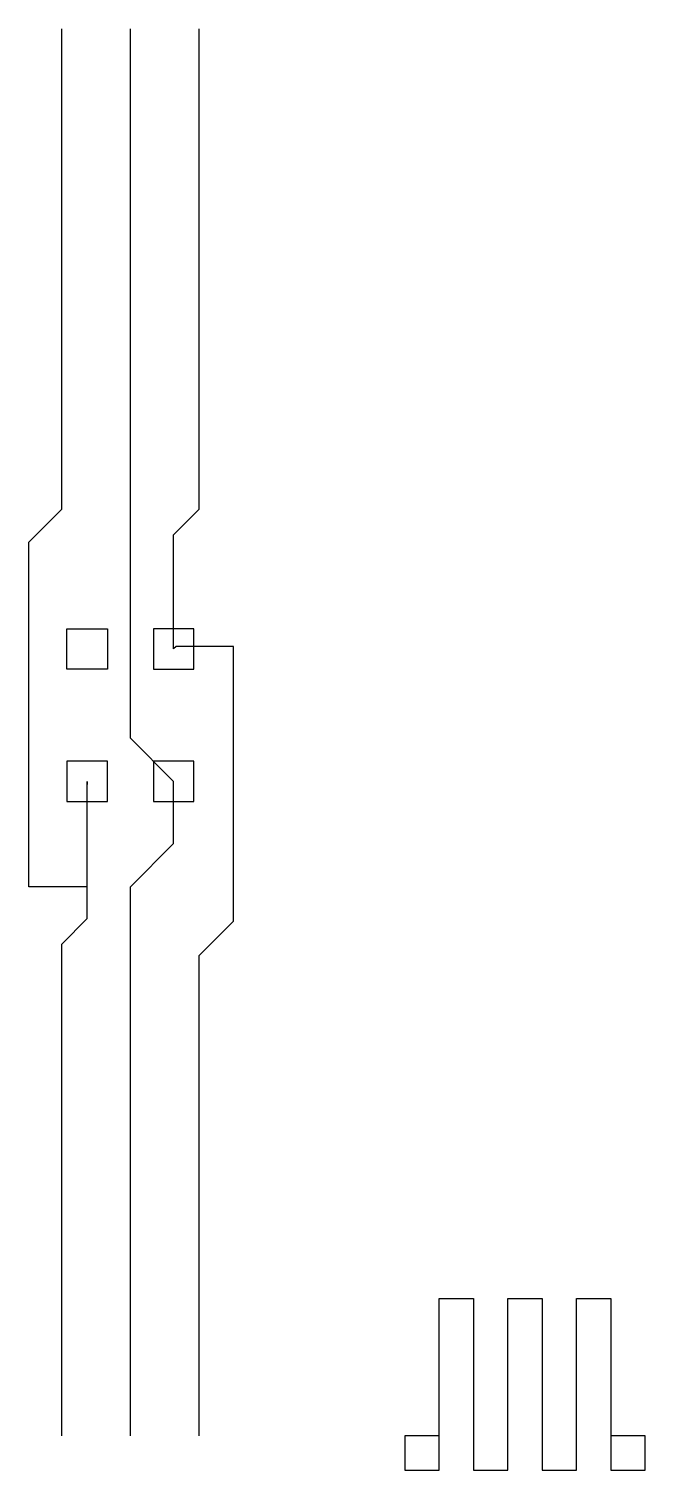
# Model space of a CAD drawing. Header units: millimetres. Extents: x 0.6 to 23.4, y 0.3 to 53.7.
import ezdxf

# ---------------------------------------------------------------- set-up
doc = ezdxf.new("R2010")
doc.units = ezdxf.units.MM
doc.layers.add('1', color=12, linetype='Continuous', true_color=0xcc0000)

msp = doc.modelspace()

# ---------------------------------------------------------------- linework, layer by layer
at = {"layer": '1', "flags": 128}
for points in [[(2.7546, 21.92), (0.5954, 21.92), (0.5954, 34.6708), (1.8146, 35.89), (1.8146, 53.67)], [(4.3546, 1.6), (4.3546, 21.92), (5.9546, 23.52), (5.9546, 25.82), (4.3546, 27.42), (4.3546, 53.67)], [(6.8946, 1.6), (6.8946, 19.38), (8.1646, 20.65), (8.1646, 30.81), (6.0446, 30.81), (5.9546, 30.72), (5.9546, 34.95), (6.8946, 35.89), (6.8946, 53.67)], [(2.0046, 29.97), (2.0046, 31.47), (3.5046, 31.47), (3.5046, 29.97), (2.0046, 29.97)], [(6.7046, 29.97), (6.7046, 31.47), (5.2046, 31.47), (5.2046, 29.97), (6.7046, 29.97)], [(2.0046, 26.57), (2.0046, 25.07), (3.5046, 25.07), (3.5046, 26.57), (2.0046, 26.57)], [(5.2046, 26.57), (5.2046, 25.07), (6.7046, 25.07), (6.7046, 26.57), (5.2046, 26.57)], [(1.8146, 1.6), (1.8146, 19.8), (2.7546, 20.74), (2.7546, 21.92), (2.7546, 25.82), (2.7546, 25.7074)], [(15.7846, 1.6), (14.5146, 1.6), (14.5146, 0.33), (15.7846, 0.33), (15.7846, 1.6), (15.7846, 6.68), (17.0546, 6.68), (17.0546, 0.33), (18.3246, 0.33), (18.3246, 6.68), (19.5946, 6.68), (19.5946, 0.33), (20.8646, 0.33), (20.8646, 6.68), (22.1346, 6.68), (22.1346, 1.6), (22.1346, 0.33), (23.4046, 0.33), (23.4046, 1.6), (22.1346, 1.6)]]:
    msp.add_lwpolyline(points, dxfattribs=at)

doc.saveas('drawing.dxf')
